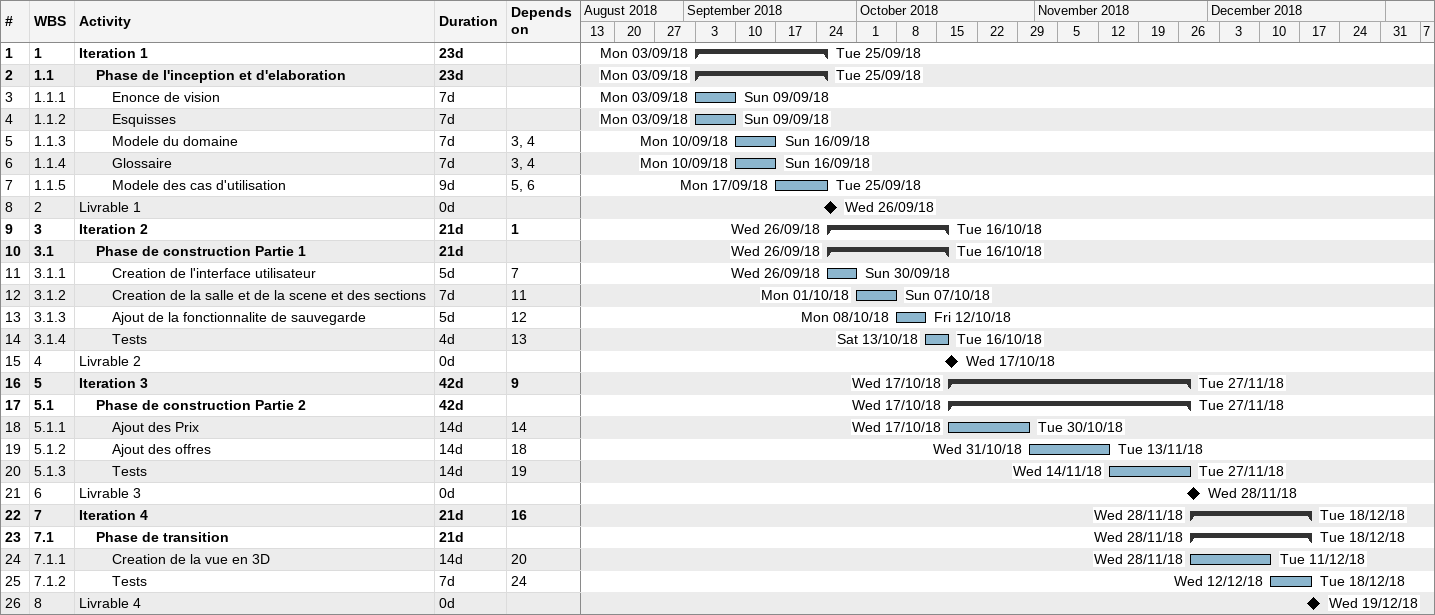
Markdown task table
| ID | WBS | Task | Duration | Start | Finish | Predecessors |
|---|---|---|---|---|---|---|
| 1 | 1 | **Iteration 1** | 23d | 2018-09-03 | 2018-09-25 |  |
| 2 | 1.1 | **Phase de l'inception et d'elaboration** | 23d | 2018-09-03 | 2018-09-25 |  |
| 3 | 1.1.1 | Enonce de vision | 7d | 2018-09-03 | 2018-09-09 |  |
| 4 | 1.1.2 | Esquisses | 7d | 2018-09-03 | 2018-09-09 |  |
| 5 | 1.1.3 | Modele du domaine | 7d | 2018-09-10 | 2018-09-16 | 3, 4 |
| 6 | 1.1.4 | Glossaire | 7d | 2018-09-10 | 2018-09-16 | 3, 4 |
| 7 | 1.1.5 | Modele des cas d'utilisation | 9d | 2018-09-17 | 2018-09-25 | 5, 6 |
| 8 | 2 | Livrable 1 | 0d | 2018-09-26 | 2018-09-26 |  |
| 9 | 3 | **Iteration 2** | 21d | 2018-09-26 | 2018-10-16 | 1 |
| 10 | 3.1 | **Phase de construction Partie 1** | 21d | 2018-09-26 | 2018-10-16 |  |
| 11 | 3.1.1 | Creation de l'interface utilisateur | 5d | 2018-09-26 | 2018-09-30 | 7 |
| 12 | 3.1.2 | Creation de la salle et de la scene et des sections | 7d | 2018-10-01 | 2018-10-07 | 11 |
| 13 | 3.1.3 | Ajout de la fonctionnalite de sauvegarde | 5d | 2018-10-08 | 2018-10-12 | 12 |
| 14 | 3.1.4 | Tests | 4d | 2018-10-13 | 2018-10-16 | 13 |
| 15 | 4 | Livrable 2 | 0d | 2018-10-17 | 2018-10-17 |  |
| 16 | 5 | **Iteration 3** | 42d | 2018-10-17 | 2018-11-27 | 9 |
| 17 | 5.1 | **Phase de construction Partie 2** | 42d | 2018-10-17 | 2018-11-27 |  |
| 18 | 5.1.1 | Ajout des Prix | 14d | 2018-10-17 | 2018-10-30 | 14 |
| 19 | 5.1.2 | Ajout des offres | 14d | 2018-10-31 | 2018-11-13 | 18 |
| 20 | 5.1.3 | Tests | 14d | 2018-11-14 | 2018-11-27 | 19 |
| 21 | 6 | Livrable 3 | 0d | 2018-11-28 | 2018-11-28 |  |
| 22 | 7 | **Iteration 4** | 21d | 2018-11-28 | 2018-12-18 | 16 |
| 23 | 7.1 | **Phase de transition** | 21d | 2018-11-28 | 2018-12-18 |  |
| 24 | 7.1.1 | Creation de la vue en 3D | 14d | 2018-11-28 | 2018-12-11 | 20 |
| 25 | 7.1.2 | Tests | 7d | 2018-12-12 | 2018-12-18 | 24 |
| 26 | 8 | Livrable 4 | 0d | 2018-12-19 | 2018-12-19 |  |
